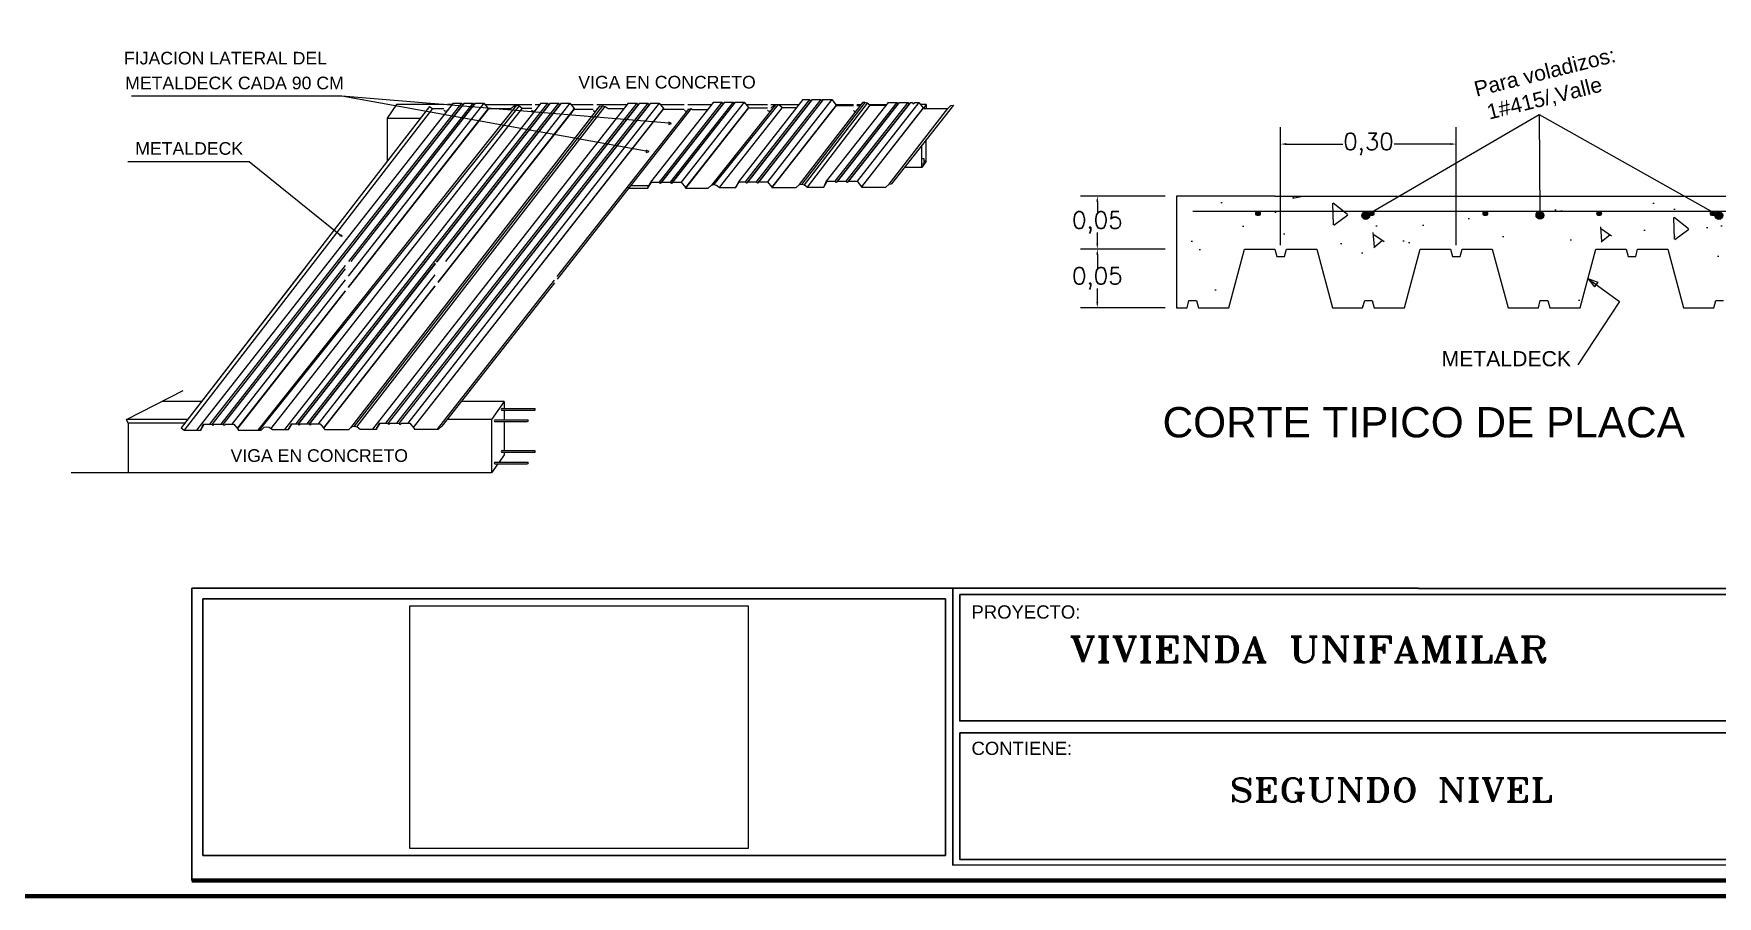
# Model space of a CAD drawing. Header units: metres. Extents: x -3 to 176, y -9 to 24.
# Drawn here: x 82.57 to 97.56, y -8.91 to -1.23 of the extents above; entities that cross this region are included whole.
import ezdxf

# ---------------------------------------------------------------- set-up
doc = ezdxf.new("R2010")
doc.units = ezdxf.units.M
for name, color, linetype, lineweight in [('DESP.VIGAS', 7, 'Continuous', 5), ('MARQ.CUADROS', 7, 'Continuous', 80), ('MARQ.TEXT', 7, 'Continuous', 5), ('PLACA_DIBUJOS', 7, 'Continuous', 5)]:
    doc.layers.add(name, color=color, linetype=linetype, lineweight=lineweight)
doc.styles.add('Roman 60', font='romant.shx', dxfattribs={"height": 60})
doc.styles.add('ROMANS', font='romans')
doc.styles.get("Standard").update_dxf_attribs({"font": 'arial.ttf'})
doc.styles.add('style1', font='')
doc.styles.get('style1').set_extended_font_data('@Arial Unicode MS')
doc.dimstyles.new('COTA15H', dxfattribs={"dimtxt": 0.15, "dimasz": 0.05, "dimexe": 0.15, "dimexo": 0.1, "dimgap": 0.0001, "dimtad": 0, "dimtih": 1, "dimtoh": 1, "dimzin": 1, "dimtxsty": 'ROMANS', "dimcen": 0.1, "dimclrd": 252, "dimclre": 251, "dimclrt": 256, "dimadec": 0, "dimazin": 0, "dimtfac": 1, "dimtix": 1, "dimtofl": 0, "dimtmove": 1, "dimatfit": 3, "dimfxl": 1, "dimlwd": 9, "dimlwe": 5, "dimarcsym": 0})
picture_1 = doc.add_image_def('image1.jpg', size_in_pixel=(1549, 1111))

# ---------------------------------------------------------------- blocks, each defined once
blk = doc.blocks.new('*D109')
at = {"layer": 'Defpoints', "color": 0, "ltscale": 0.0025, "transparency": 16777216}
for p in [(130.765, -19.962), (129.2, -20.962), (130.765, -20.962)]:
    blk.add_point(p, dxfattribs=at)
at = {"layer": 'PLACA_DIBUJOS', "color": 251, "linetype": 'Continuous', "lineweight": 5, "ltscale": 0.0025, "transparency": 16777216}
for p, q in [((129.2, -20.862), (129.2, -19.812)), ((130.765, -20.862), (130.765, -19.812))]:
    blk.add_line(p, q, dxfattribs=at)
at = {"layer": 'PLACA_DIBUJOS', "color": 252, "linetype": 'Continuous', "lineweight": 9, "ltscale": 0.0025, "transparency": 16777216}
for p, q in [((129.25, -19.962), (129.754, -19.962)), ((130.715, -19.962), (130.211, -19.962))]:
    blk.add_line(p, q, dxfattribs=at)
at = {"layer": 'PLACA_DIBUJOS', "color": 252, "ltscale": 0.0025, "transparency": 16777216}
for points in [[(129.25, -19.953), (129.25, -19.97), (129.2, -19.962)], [(130.715, -19.953), (130.715, -19.97), (130.765, -19.962)]]:
    blk.add_solid(points, dxfattribs=at)
at = {"layer": 'PLACA_DIBUJOS', "ltscale": 0.0025, "transparency": 16777216, "insert": (129.983, -19.962), "char_height": 0.15, "attachment_point": 5, "style": 'ROMANS'}
blk.add_mtext('0,30', dxfattribs=at)
blk = doc.blocks.new('*D110')
at = {"layer": 'Defpoints', "color": 0, "ltscale": 0.0025, "transparency": 16777216}
for p in [(127.568, -20.897), (128.272, -20.897), (128.272, -21.419)]:
    blk.add_point(p, dxfattribs=at)
at = {"layer": 'PLACA_DIBUJOS', "color": 251, "linetype": 'Continuous', "lineweight": 5, "ltscale": 0.0025, "transparency": 16777216}
for p, q in [((128.172, -20.897), (127.418, -20.897)), ((128.172, -21.419), (127.418, -21.419))]:
    blk.add_line(p, q, dxfattribs=at)
at = {"layer": 'PLACA_DIBUJOS', "color": 252, "linetype": 'Continuous', "lineweight": 9, "ltscale": 0.0025, "transparency": 16777216}
for p, q in [((127.568, -20.947), (127.568, -21.069)), ((127.568, -21.369), (127.568, -21.247))]:
    blk.add_line(p, q, dxfattribs=at)
at = {"layer": 'PLACA_DIBUJOS', "color": 252, "ltscale": 0.0025, "transparency": 16777216}
for points in [[(127.559, -20.947), (127.576, -20.947), (127.568, -20.897)], [(127.559, -21.369), (127.576, -21.369), (127.568, -21.419)]]:
    blk.add_solid(points, dxfattribs=at)
at = {"layer": 'PLACA_DIBUJOS', "ltscale": 0.0025, "transparency": 16777216, "insert": (127.568, -21.158), "char_height": 0.15, "attachment_point": 5, "style": 'ROMANS'}
blk.add_mtext('0,05', dxfattribs=at)
blk = doc.blocks.new('*D111')
at = {"layer": 'Defpoints', "color": 0, "ltscale": 0.0025, "transparency": 16777216}
for p in [(127.568, -20.425), (128.272, -20.425), (128.272, -20.897)]:
    blk.add_point(p, dxfattribs=at)
at = {"layer": 'PLACA_DIBUJOS', "color": 251, "linetype": 'Continuous', "lineweight": 5, "ltscale": 0.0025, "transparency": 16777216}
for p, q in [((128.172, -20.425), (127.418, -20.425)), ((128.172, -20.897), (127.418, -20.897))]:
    blk.add_line(p, q, dxfattribs=at)
at = {"layer": 'PLACA_DIBUJOS', "color": 252, "linetype": 'Continuous', "lineweight": 9, "ltscale": 0.0025, "transparency": 16777216}
for p, q in [((127.568, -20.475), (127.568, -20.572)), ((127.568, -20.847), (127.568, -20.75))]:
    blk.add_line(p, q, dxfattribs=at)
at = {"layer": 'PLACA_DIBUJOS', "color": 252, "ltscale": 0.0025, "transparency": 16777216}
for points in [[(127.559, -20.475), (127.576, -20.475), (127.568, -20.425)], [(127.559, -20.847), (127.576, -20.847), (127.568, -20.897)]]:
    blk.add_solid(points, dxfattribs=at)
at = {"layer": 'PLACA_DIBUJOS', "ltscale": 0.0025, "transparency": 16777216, "insert": (127.568, -20.661), "char_height": 0.15, "attachment_point": 5, "style": 'ROMANS'}
blk.add_mtext('0,05', dxfattribs=at)
blk = doc.blocks.new('DESPIECE_METALDECK')
at = {"layer": 'PLACA_DIBUJOS'}
h = blk.add_hatch(color=5, dxfattribs=at)
h.set_gradient(color1=(0, 0, 255), one_color=1, tint=1)
h.paths.add_polyline_path([(5.701, 2.829), (5.695, 2.829), (5.673, 2.781)])
h = blk.add_hatch(color=5, dxfattribs=at)
h.set_gradient(color1=(0, 0, 255), one_color=1, tint=1)
h.paths.add_polyline_path([(6.485, 2.833), (6.479, 2.833), (6.457, 2.785)])
h = blk.add_hatch(color=5, dxfattribs=at)
h.set_gradient(color1=(0, 0, 255), one_color=1, tint=1)
h.paths.add_polyline_path([(7.268, 2.837), (7.262, 2.837), (7.24, 2.789)])
h = blk.add_hatch(dxfattribs=at)
h.set_pattern_fill('AR-CONC', color=256, scale=0.00675, angle=45, style=0)
h.set_pattern_definition([(95, (-2018.1911, -2168.603), (0.9456389, 0.7934853), [0.1285875, -1.4144625]), (40, (-2018.1911, -2168.603), (-1.08012075, 0.7436948), [0.10287, -1.13157]), (145.451, (-2018.1123, -2168.5368), (-0.13447457, 1.5371791), [0.1092825, -1.2021075]), (91.1842, (-2018.4336, -2168.3605), (1.49451914, 1.0931855), [0.1928812, -2.1216937]), (141.6356, (-2018.309, -2168.2694), (-0.0478315, 2.3140784), [0.1639238, -1.8031613]), (36.184, (-2018.4336, -2168.3605), (-0.0478276, 2.3140781), [0.154305, -1.697355]), (66, (-2018.2518, -2168.2999), (1.21176372, 0.23554306), [0.1285875, -1.4144625]), (11, (-2018.2518, -2168.2999), (-0.5841445, 1.17410305), [0.10287, -1.13157]), (116.4514, (-2018.1508, -2168.2802), (0.62761527, 1.4096461), [0.1092825, -1.2021075]), (82.5, (-2018.19115, -2168.60295), (-0.388836916, 0.41832054), [0, -1.117854, 0, -1.148715, 0, -1.13585625]), (52.5, (-2018.19115, -2168.60295), (-0.15923066, 0.79708725), [0, -0.654939, 0, -1.0921365, 0, -0.43291125]), (12.5, (-2018.4615, -2168.8733), (0.674513075, 0.61982682), [0, -0.428625, 0, -1.33731, 0, -1.7745075]), (2.5, (-2018.5827, -2168.9945), (0.58565635, 0.82837615), [0, -0.5572125, 0, -0.888111, 0, -1.2601575])])
h.paths.add_polyline_path([(12.124, 1.776), (12.142, 1.711), (12.412, 1.711), (12.552, 2.232), (12.822, 2.232), (12.839, 2.167), (12.907, 2.167), (12.924, 2.232), (13.194, 2.232), (13.334, 1.711), (13.604, 1.711), (13.621, 1.776), (13.689, 1.776), (13.706, 1.711), (13.976, 1.711), (14.116, 2.232), (14.386, 2.232), (14.404, 2.167), (14.471, 2.167), (14.488, 2.232), (14.758, 2.232), (14.898, 1.711), (15.168, 1.711), (15.186, 1.776), (15.253, 1.776), (15.271, 1.711), (15.541, 1.711), (15.68, 2.232), (15.95, 2.232), (15.968, 2.167), (16.035, 2.167), (16.053, 2.232), (16.323, 2.232), (16.463, 1.711), (16.733, 1.711), (16.75, 1.776), (16.818, 1.776), (16.835, 1.711), (16.897, 1.711), (16.897, 2.705), (11.257, 2.705), (10.38, 2.705), (10.38, 1.711), (10.475, 1.711), (10.492, 1.776), (10.56, 1.776), (10.577, 1.711), (10.847, 1.711), (10.987, 2.232), (11.257, 2.232), (11.275, 2.167), (11.342, 2.167), (11.36, 2.232), (11.63, 2.232), (11.769, 1.711), (12.039, 1.711), (12.057, 1.776)])
for points in [[(11.127, 2.551, 1), (11.087, 2.551, 1)], [(12.102, 2.532, 1), (12.032, 2.532, 1)], [(12.14, 2.551, 1), (12.1, 2.551, 1)], [(13.152, 2.551, 1), (13.112, 2.551, 1)], [(13.653, 2.535, 1), (13.583, 2.535, 1)], [(14.165, 2.551, 1), (14.125, 2.551, 1)], [(15.177, 2.551, 1), (15.137, 2.551, 1)], [(15.246, 2.533, 1), (15.177, 2.533, 1)]]:
    blk.add_hatch(color=256, dxfattribs=at).paths.add_polyline_path(points)
h = blk.add_hatch(color=5, dxfattribs=at)
h.set_gradient(color1=(0, 0, 255), one_color=1, tint=1)
h.paths.add_polyline_path([(1.718, 0.675), (1.712, 0.675), (1.69, 0.626)])
h = blk.add_hatch(color=5, dxfattribs=at)
h.set_gradient(color1=(0, 0, 255), one_color=1, tint=1)
h.paths.add_polyline_path([(2.501, 0.679), (2.495, 0.679), (2.473, 0.631)])
h = blk.add_hatch(color=5, dxfattribs=at)
h.set_gradient(color1=(0, 0, 255), one_color=1, tint=1)
h.paths.add_polyline_path([(3.285, 0.683), (3.279, 0.683), (3.257, 0.635)])
for p, q in [((2.946, 3.595), (1.073, 3.595)), ((3.727, 3.504), (1.517, 0.642)), ((3.727, 3.504), (1.517, 0.642)), ((3.755, 3.484), (1.544, 0.622)), ((3.938, 3.532), (1.652, 0.622)), ((4.014, 3.532), (1.769, 0.675)), ((4.025, 3.52), (1.789, 0.673)), ((4.037, 3.532), (1.79, 0.672)), ((4.503, 3.514), (2.2, 0.622)), ((4.525, 3.509), (2.212, 0.622)), ((4.554, 3.488), (2.316, 0.635)), ((4.718, 3.532), (2.436, 0.626)), ((4.779, 3.532), (2.537, 0.679)), ((4.79, 3.52), (2.557, 0.678)), ((4.802, 3.532), (2.558, 0.676)), ((4.878, 3.532), (2.636, 0.679)), ((5.658, 3.106), (2.946, 3.595)), ((5.858, 3.354), (2.946, 3.595)), ((4.212, 3.532), (3.003, 1.993)), ((4.251, 3.484), (3.003, 1.895)), ((4.251, 3.48), (3.003, 1.891)), ((4.113, 3.532), (3.007, 2.124)), ((4.124, 3.52), (3.028, 2.124)), ((3.028, 0.643), (5.246, 3.506)), ((3.03, 2.124), (4.136, 3.532)), ((5.268, 3.51), (3.057, 0.656)), ((3.081, 0.651), (5.291, 3.504)), ((5.498, 3.532), (3.219, 0.631)), ((5.574, 3.532), (3.336, 0.683)), ((3.435, 3.52), (3.35, 3.398)), ((5.586, 3.52), (3.356, 0.682)), ((5.597, 3.532), (3.357, 0.68)), ((5.673, 3.532), (3.435, 0.683)), ((3.856, 3.52), (3.435, 3.52)), ((5.685, 3.52), (3.455, 0.682)), ((5.696, 3.532), (3.456, 0.68)), ((5.773, 3.532), (3.534, 0.683)), ((5.811, 3.484), (3.582, 0.646)), ((3.584, 0.644), (5.811, 3.48)), ((3.727, 3.504), (3.755, 3.484)), ((3.755, 3.484), (3.856, 3.484)), ((4.889, 3.52), (3.787, 2.117)), ((4.901, 3.532), (3.792, 2.121)), ((5.015, 3.484), (3.802, 1.94)), ((5.015, 3.48), (3.802, 1.936)), ((4.977, 3.532), (3.871, 2.124)), ((3.929, 3.52), (3.887, 3.52)), ((3.938, 3.532), (4.014, 3.532)), ((4.014, 3.532), (4.025, 3.52)), ((4.025, 3.52), (4.037, 3.532)), ((4.037, 3.532), (4.113, 3.532)), ((4.113, 3.532), (4.124, 3.52)), ((4.124, 3.52), (4.136, 3.532)), ((4.136, 3.532), (4.212, 3.532)), ((4.212, 3.532), (4.251, 3.484)), ((4.221, 3.52), (4.638, 3.52)), ((4.251, 3.484), (4.453, 3.484)), ((4.251, 3.484), (4.251, 3.48)), ((4.453, 3.484), (4.481, 3.51)), ((4.481, 3.51), (4.503, 3.514)), ((4.503, 3.514), (4.526, 3.508)), ((4.526, 3.508), (4.554, 3.488)), ((4.554, 3.488), (4.638, 3.488)), ((4.669, 3.52), (4.709, 3.52)), ((4.718, 3.532), (4.779, 3.532)), ((4.779, 3.532), (4.79, 3.52)), ((4.79, 3.52), (4.802, 3.532)), ((4.79, 3.52), (4.79, 3.52)), ((4.802, 3.532), (4.878, 3.532)), ((4.802, 3.532), (4.878, 3.532)), ((6.059, 3.484), (4.866, 1.965)), ((4.866, 1.99), (6.037, 3.48)), ((4.878, 3.532), (4.889, 3.52)), ((4.889, 3.52), (4.901, 3.532)), ((4.889, 3.52), (4.889, 3.52)), ((4.901, 3.532), (4.977, 3.532)), ((4.901, 3.532), (4.977, 3.532)), ((4.977, 3.532), (5.015, 3.484)), ((4.986, 3.52), (5.186, 3.52)), ((5.015, 3.484), (5.015, 3.48)), ((5.015, 3.48), (5.186, 3.48)), ((5.217, 3.52), (5.489, 3.52)), ((5.217, 3.48), (5.246, 3.506)), ((5.217, 3.48), (5.217, 3.48)), ((5.246, 3.506), (5.268, 3.51)), ((5.268, 3.51), (5.291, 3.504)), ((5.291, 3.504), (5.318, 3.484)), ((5.318, 3.484), (5.461, 3.484)), ((5.498, 3.532), (5.574, 3.532)), ((5.498, 3.532), (5.574, 3.532)), ((5.574, 3.532), (5.586, 3.52)), ((5.574, 3.532), (5.586, 3.52)), ((5.585, 3.52), (5.586, 3.52)), ((5.586, 3.52), (5.597, 3.532)), ((5.586, 3.52), (5.597, 3.532)), ((5.597, 3.532), (5.673, 3.532)), ((5.597, 3.532), (5.673, 3.532)), ((5.673, 3.532), (5.685, 3.52)), ((5.673, 3.532), (5.685, 3.52)), ((5.684, 3.52), (5.685, 3.52)), ((5.685, 3.52), (5.696, 3.532)), ((5.685, 3.52), (5.696, 3.532)), ((6.256, 3.542), (5.695, 2.829)), ((5.696, 3.532), (5.773, 3.532)), ((5.696, 3.532), (5.773, 3.532)), ((6.332, 3.542), (5.772, 2.829)), ((5.773, 3.532), (5.811, 3.484)), ((5.782, 3.52), (5.997, 3.52)), ((6.343, 3.53), (5.783, 2.817)), ((6.355, 3.542), (5.794, 2.829)), ((5.811, 3.484), (5.811, 3.48)), ((5.811, 3.48), (5.997, 3.48)), ((6.431, 3.542), (5.871, 2.829)), ((6.442, 3.53), (5.882, 2.817)), ((5.893, 2.829), (6.454, 3.542)), ((6.53, 3.542), (5.97, 2.829)), ((6.569, 3.494), (6.008, 2.781)), ((6.569, 3.49), (6.008, 2.777)), ((6.028, 3.52), (6.239, 3.52)), ((6.028, 3.48), (6.037, 3.48)), ((6.037, 3.48), (6.059, 3.484)), ((6.059, 3.484), (6.068, 3.476)), ((6.068, 3.476), (6.204, 3.476)), ((6.808, 3.518), (6.239, 2.803)), ((6.256, 3.542), (6.332, 3.542)), ((6.256, 3.542), (6.332, 3.542)), ((6.83, 3.518), (6.261, 2.807)), ((6.311, 2.781), (6.872, 3.494)), ((6.332, 3.542), (6.343, 3.53)), ((6.343, 3.53), (6.355, 3.542)), ((6.343, 3.53), (6.355, 3.542)), ((6.355, 3.542), (6.431, 3.542)), ((6.355, 3.542), (6.431, 3.542)), ((6.431, 3.542), (6.442, 3.53)), ((6.431, 3.542), (6.442, 3.53)), ((6.442, 3.53), (6.454, 3.542)), ((6.442, 3.53), (6.454, 3.542)), ((6.454, 3.542), (6.53, 3.542)), ((6.454, 3.542), (6.53, 3.542)), ((7.053, 3.564), (6.479, 2.833)), ((6.53, 3.542), (6.569, 3.494)), ((7.113, 3.564), (6.539, 2.833)), ((6.548, 3.52), (6.738, 3.52)), ((7.125, 3.552), (6.551, 2.821)), ((7.136, 3.564), (6.562, 2.833)), ((6.569, 3.494), (6.569, 3.49)), ((6.569, 3.49), (6.738, 3.49)), ((6.603, 3.49), (6.738, 3.49)), ((7.212, 3.564), (6.638, 2.833)), ((7.224, 3.552), (6.65, 2.821)), ((7.235, 3.564), (6.661, 2.833)), ((7.311, 3.564), (6.737, 2.833)), ((6.769, 3.52), (7.019, 3.52)), ((6.769, 3.49), (6.77, 3.49)), ((6.769, 3.49), (6.77, 3.49)), ((6.77, 3.49), (6.799, 3.516)), ((7.35, 3.516), (6.776, 2.785)), ((7.35, 3.512), (6.776, 2.781)), ((6.799, 3.516), (6.821, 3.52)), ((6.799, 3.516), (6.821, 3.52)), ((6.821, 3.52), (6.844, 3.514)), ((6.821, 3.52), (6.844, 3.514)), ((6.844, 3.514), (6.872, 3.494)), ((6.872, 3.494), (6.998, 3.494)), ((6.872, 3.494), (6.998, 3.494)), ((7.022, 2.807), (7.589, 3.54)), ((7.609, 3.54), (7.044, 2.811)), ((7.053, 3.564), (7.113, 3.564)), ((7.053, 3.564), (7.113, 3.564)), ((7.067, 2.805), (7.63, 3.532)), ((7.095, 2.785), (7.653, 3.516)), ((7.113, 3.564), (7.125, 3.552)), ((7.113, 3.564), (7.125, 3.552)), ((7.125, 3.552), (7.136, 3.564)), ((7.125, 3.552), (7.136, 3.564)), ((7.136, 3.564), (7.212, 3.564)), ((7.136, 3.564), (7.212, 3.564)), ((7.212, 3.564), (7.224, 3.552)), ((7.212, 3.564), (7.224, 3.552)), ((7.224, 3.552), (7.235, 3.564)), ((7.224, 3.552), (7.235, 3.564)), ((7.235, 3.564), (7.311, 3.564)), ((7.235, 3.564), (7.311, 3.564)), ((7.813, 3.538), (7.262, 2.837)), ((7.311, 3.564), (7.35, 3.516)), ((7.311, 3.564), (7.35, 3.516)), ((7.889, 3.538), (7.338, 2.837)), ((7.346, 3.52), (7.503, 3.52)), ((7.9, 3.526), (7.35, 2.825)), ((7.35, 3.516), (7.35, 3.512)), ((7.35, 3.516), (7.35, 3.512)), ((7.35, 3.512), (7.503, 3.512)), ((7.912, 3.538), (7.361, 2.837)), ((7.988, 3.538), (7.437, 2.837)), ((7.999, 3.526), (7.449, 2.825)), ((8.011, 3.538), (7.46, 2.837)), ((7.534, 3.52), (7.574, 3.52)), ((7.534, 3.512), (7.568, 3.512)), ((8.087, 3.538), (7.536, 2.837)), ((8.126, 3.49), (7.575, 2.789)), ((7.575, 2.785), (8.126, 3.486)), ((7.589, 3.54), (7.603, 3.542)), ((7.603, 3.542), (7.625, 3.536)), ((7.625, 3.536), (7.653, 3.516)), ((7.625, 3.536), (7.653, 3.516)), ((7.647, 3.52), (7.799, 3.52)), ((7.653, 3.516), (7.795, 3.516)), ((7.653, 3.516), (7.795, 3.516)), ((7.813, 3.538), (7.889, 3.538)), ((7.813, 3.538), (7.889, 3.538)), ((7.821, 2.811), (8.343, 3.486)), ((8.394, 3.516), (7.843, 2.815)), ((7.889, 3.538), (7.9, 3.526)), ((7.889, 3.538), (7.9, 3.526)), ((7.9, 3.526), (7.912, 3.538)), ((7.9, 3.526), (7.912, 3.538)), ((7.912, 3.538), (7.988, 3.538)), ((7.912, 3.538), (7.988, 3.538)), ((7.988, 3.538), (8, 3.525)), ((8.011, 3.538), (8.026, 3.538)), ((8.026, 3.538), (8.037, 3.526)), ((8.037, 3.526), (8.049, 3.538)), ((8.037, 3.526), (8.049, 3.538)), ((8.049, 3.538), (8.087, 3.538)), ((8.049, 3.538), (8.087, 3.538)), ((8.087, 3.538), (8.126, 3.49)), ((8.087, 3.538), (8.126, 3.49)), ((8.152, 3.521), (8.101, 3.521)), ((8.126, 3.49), (8.126, 3.486)), ((8.126, 3.49), (8.126, 3.486)), ((8.126, 3.486), (8.343, 3.486)), ((8.126, 3.486), (8.343, 3.486)), ((8.152, 3.521), (8.128, 3.486)), ((8.152, 3.521), (8.152, 3.486)), ((8.343, 3.486), (8.372, 3.512)), ((8.343, 3.486), (8.372, 3.512)), ((8.372, 3.512), (8.394, 3.516)), ((8.372, 3.512), (8.394, 3.516)), ((3.35, 3.398), (3.645, 3.398)), ((3.35, 3.398), (3.35, 3.015)), ((5.884, 3.352), (5.858, 3.363)), ((5.858, 3.363), (5.858, 3.354)), ((5.858, 3.354), (5.858, 3.344)), ((5.858, 3.344), (5.884, 3.352)), ((12.067, 2.532), (13.612, 3.432)), ((13.612, 3.432), (15.212, 2.533)), ((13.612, 3.432), (13.618, 2.535)), ((8.114, 2.961), (8.114, 3.16)), ((8.152, 3.016), (8.152, 3.208)), ((1.042, 3.012), (2.123, 3.012)), ((2.123, 3.012), (2.934, 2.356)), ((5.659, 3.113), (5.658, 3.103)), ((5.658, 3.103), (5.658, 3.094)), ((5.658, 3.094), (5.684, 3.101)), ((5.684, 3.101), (5.659, 3.113)), ((8.133, 3.037), (8.114, 3.037)), ((8.152, 3.016), (8.114, 2.961)), ((8.133, 2.988), (8.133, 3.037)), ((8.152, 3.016), (8.133, 3.016)), ((8.114, 2.961), (7.958, 2.961)), ((8.133, 2.988), (8.114, 2.988)), ((5.503, 2.777), (5.492, 2.786)), ((5.503, 2.777), (5.673, 2.777)), ((5.685, 2.796), (5.519, 2.796)), ((5.695, 2.829), (5.673, 2.781)), ((5.673, 2.777), (5.704, 2.829)), ((5.673, 2.781), (5.701, 2.829)), ((5.673, 2.781), (5.673, 2.777)), ((5.673, 2.781), (5.673, 2.777)), ((5.695, 2.829), (5.772, 2.829)), ((5.772, 2.829), (5.783, 2.817)), ((5.783, 2.817), (5.794, 2.829)), ((5.794, 2.829), (5.871, 2.829)), ((5.871, 2.829), (5.882, 2.817)), ((5.882, 2.817), (5.893, 2.829)), ((5.893, 2.829), (5.97, 2.829)), ((5.97, 2.829), (6.008, 2.781)), ((6.008, 2.781), (6.008, 2.777)), ((6.008, 2.777), (6.21, 2.777)), ((6.21, 2.777), (6.239, 2.803)), ((6.239, 2.803), (6.261, 2.807)), ((6.261, 2.807), (6.284, 2.801)), ((6.284, 2.801), (6.311, 2.781)), ((6.311, 2.781), (6.457, 2.781)), ((6.479, 2.833), (6.457, 2.785)), ((6.457, 2.781), (6.487, 2.833)), ((6.457, 2.785), (6.485, 2.833)), ((6.457, 2.785), (6.457, 2.781)), ((6.479, 2.833), (6.539, 2.833)), ((6.539, 2.833), (6.551, 2.821)), ((6.551, 2.821), (6.562, 2.833)), ((6.562, 2.833), (6.638, 2.833)), ((6.638, 2.833), (6.65, 2.821)), ((6.65, 2.821), (6.661, 2.833)), ((6.661, 2.833), (6.737, 2.833)), ((6.737, 2.833), (6.776, 2.785)), ((6.737, 2.833), (6.776, 2.785)), ((6.776, 2.785), (6.776, 2.781)), ((6.776, 2.781), (6.993, 2.781)), ((6.993, 2.781), (7.022, 2.807)), ((7.022, 2.807), (7.044, 2.811)), ((7.044, 2.811), (7.067, 2.805)), ((7.067, 2.805), (7.095, 2.785)), ((7.095, 2.785), (7.24, 2.785)), ((7.262, 2.837), (7.24, 2.789)), ((7.24, 2.785), (7.271, 2.837)), ((7.24, 2.789), (7.268, 2.837)), ((7.24, 2.789), (7.24, 2.785)), ((7.262, 2.837), (7.338, 2.837)), ((7.338, 2.837), (7.35, 2.825)), ((7.35, 2.825), (7.361, 2.837)), ((7.361, 2.837), (7.437, 2.837)), ((7.437, 2.837), (7.449, 2.825)), ((7.449, 2.825), (7.46, 2.837)), ((7.46, 2.837), (7.536, 2.837)), ((7.536, 2.837), (7.575, 2.789)), ((7.536, 2.837), (7.575, 2.789)), ((7.575, 2.789), (7.575, 2.785)), ((7.575, 2.785), (7.792, 2.785)), ((7.792, 2.785), (7.821, 2.811)), ((7.821, 2.811), (7.843, 2.815)), ((11.257, 2.705), (10.38, 2.705)), ((10.38, 2.705), (10.38, 1.711)), ((11.257, 2.705), (16.897, 2.705)), ((10.527, 2.571), (16.83, 2.571)), ((2.93, 2.35), (2.934, 2.356)), ((2.949, 2.344), (2.93, 2.35)), ((2.934, 2.356), (2.939, 2.361)), ((2.939, 2.361), (2.949, 2.344)), ((3.779, 2.107), (2.656, 0.678)), ((3.777, 2.102), (2.657, 0.676)), ((10.847, 1.711), (10.987, 2.232)), ((10.987, 2.232), (11.257, 2.232)), ((11.257, 2.232), (11.275, 2.167)), ((11.275, 2.167), (11.342, 2.167)), ((11.342, 2.167), (11.36, 2.232)), ((11.36, 2.232), (11.63, 2.232)), ((11.63, 2.232), (11.769, 1.711)), ((12.412, 1.711), (12.552, 2.232)), ((12.552, 2.232), (12.822, 2.232)), ((12.822, 2.232), (12.839, 2.167)), ((12.839, 2.167), (12.907, 2.167)), ((12.907, 2.167), (12.924, 2.232)), ((12.924, 2.232), (13.194, 2.232)), ((13.194, 2.232), (13.334, 1.711)), ((13.976, 1.711), (14.116, 2.232)), ((14.116, 2.232), (14.386, 2.232)), ((14.386, 2.232), (14.404, 2.167)), ((14.404, 2.167), (14.471, 2.167)), ((14.471, 2.167), (14.488, 2.232)), ((14.488, 2.232), (14.758, 2.232)), ((14.758, 2.232), (14.898, 1.711)), ((2.622, 2.073), (1.517, 0.642)), ((2.977, 2.086), (1.868, 0.675)), ((2.977, 2.059), (1.888, 0.673)), ((1.889, 0.672), (2.977, 2.056)), ((2.977, 1.96), (1.968, 0.675)), ((3.776, 2.004), (2.735, 0.679)), ((3.798, 0.631), (4.84, 1.956)), ((14.046, 1.972), (14.326, 1.767)), ((14.046, 1.972), (14.103, 1.898)), ((14.046, 1.972), (14.134, 1.94)), ((2.977, 1.862), (2.015, 0.638)), ((2.977, 1.858), (2.017, 0.636)), ((3.776, 1.907), (2.783, 0.642)), ((3.776, 1.903), (2.785, 0.64)), ((4.84, 1.932), (3.838, 0.657)), ((14.118, 1.919), (14.103, 1.898)), ((14.134, 1.94), (14.118, 1.919)), ((10.38, 1.711), (10.475, 1.711)), ((10.475, 1.711), (10.492, 1.776)), ((10.492, 1.776), (10.56, 1.776)), ((10.56, 1.776), (10.577, 1.711)), ((10.577, 1.711), (10.847, 1.711)), ((11.769, 1.711), (12.039, 1.711)), ((12.039, 1.711), (12.057, 1.776)), ((12.057, 1.776), (12.124, 1.776)), ((12.124, 1.776), (12.142, 1.711)), ((12.142, 1.711), (12.412, 1.711)), ((13.334, 1.711), (13.604, 1.711)), ((13.604, 1.711), (13.621, 1.776)), ((13.621, 1.776), (13.689, 1.776)), ((13.689, 1.776), (13.706, 1.711)), ((13.706, 1.711), (13.976, 1.711)), ((14.326, 1.767), (13.957, 1.202)), ((14.898, 1.711), (15.168, 1.711)), ((15.168, 1.711), (15.186, 1.776)), ((15.186, 1.776), (15.253, 1.776)), ((1.029, 0.715), (1.535, 0.974)), ((1.698, 0.877), (1.346, 0.877)), ((4.338, 0.877), (4.011, 0.877)), ((4.394, 0.877), (4.281, 0.715)), ((4.394, 0.877), (4.338, 0.877)), ((4.375, 0.814), (4.667, 0.814)), ((4.375, 0.798), (4.666, 0.798)), ((4.394, 0.877), (4.394, 0.814)), ((4.394, 0.798), (4.394, 0.713)), ((1.573, 0.715), (1.029, 0.715)), ((1.043, 0.683), (1.029, 0.715)), ((1.548, 0.683), (1.043, 0.683)), ((1.043, 0.683), (1.043, 0.241)), ((1.517, 0.642), (1.544, 0.622)), ((1.544, 0.622), (1.69, 0.622)), ((1.712, 0.675), (1.69, 0.626)), ((1.69, 0.622), (1.72, 0.675)), ((1.69, 0.626), (1.718, 0.675)), ((1.69, 0.626), (1.69, 0.622)), ((1.69, 0.626), (1.69, 0.622)), ((1.712, 0.675), (1.788, 0.675)), ((1.788, 0.675), (1.799, 0.663)), ((1.799, 0.663), (1.811, 0.675)), ((1.811, 0.675), (1.887, 0.675)), ((1.887, 0.675), (1.899, 0.663)), ((1.899, 0.663), (1.91, 0.675)), ((1.91, 0.675), (1.986, 0.675)), ((1.986, 0.675), (2.025, 0.626)), ((2.025, 0.626), (2.025, 0.622)), ((2.025, 0.622), (2.227, 0.622)), ((2.227, 0.622), (2.255, 0.649)), ((2.255, 0.649), (2.277, 0.652)), ((2.277, 0.652), (2.3, 0.647)), ((2.3, 0.647), (2.328, 0.626)), ((2.328, 0.626), (2.473, 0.626)), ((2.495, 0.679), (2.473, 0.631)), ((2.473, 0.626), (2.504, 0.679)), ((2.473, 0.631), (2.501, 0.679)), ((2.473, 0.631), (2.473, 0.626)), ((2.495, 0.679), (2.556, 0.679)), ((2.556, 0.679), (2.567, 0.667)), ((2.567, 0.667), (2.579, 0.679)), ((2.579, 0.679), (2.655, 0.679)), ((2.655, 0.679), (2.666, 0.667)), ((2.666, 0.667), (2.678, 0.679)), ((2.678, 0.679), (2.754, 0.679)), ((2.754, 0.679), (2.793, 0.631)), ((2.754, 0.679), (2.793, 0.631)), ((2.793, 0.631), (2.793, 0.626)), ((2.793, 0.626), (3.01, 0.626)), ((3.01, 0.626), (3.039, 0.653)), ((3.039, 0.653), (3.061, 0.657)), ((3.061, 0.657), (3.084, 0.651)), ((3.084, 0.651), (3.111, 0.631)), ((3.111, 0.631), (3.257, 0.631)), ((3.279, 0.683), (3.257, 0.635)), ((3.257, 0.631), (3.287, 0.683)), ((3.257, 0.635), (3.285, 0.683)), ((3.257, 0.635), (3.257, 0.631)), ((3.279, 0.683), (3.355, 0.683)), ((3.355, 0.683), (3.366, 0.671)), ((3.366, 0.671), (3.378, 0.683)), ((3.378, 0.683), (3.454, 0.683)), ((3.454, 0.683), (3.465, 0.671)), ((3.465, 0.671), (3.477, 0.683)), ((3.477, 0.683), (3.553, 0.683)), ((3.553, 0.683), (3.592, 0.635)), ((3.553, 0.683), (3.592, 0.635)), ((3.592, 0.635), (3.592, 0.631)), ((3.592, 0.631), (3.809, 0.631)), ((3.809, 0.631), (3.838, 0.657)), ((4.281, 0.715), (3.884, 0.715)), ((4.281, 0.715), (4.281, 0.241)), ((4.311, 0.713), (4.604, 0.713)), ((4.311, 0.697), (4.602, 0.697)), ((4.394, 0.697), (4.394, 0.44)), ((4.337, 0.321), (4.281, 0.241)), ((4.311, 0.337), (4.604, 0.337)), ((4.311, 0.321), (4.602, 0.321)), ((4.394, 0.403), (4.348, 0.337)), ((4.375, 0.44), (4.667, 0.44)), ((4.375, 0.424), (4.666, 0.424)), ((4.394, 0.424), (4.394, 0.403)), ((4.281, 0.241), (0.537, 0.241)), ((1.342, 0.241), (0.908, 0.241))]:
    blk.add_line(p, q, dxfattribs=at)
for centre, radius in [((11.107, 2.551), 0.02), ((12.067, 2.532), 0.0348), ((12.12, 2.551), 0.02), ((13.132, 2.551), 0.02), ((13.618, 2.535), 0.0348), ((14.145, 2.551), 0.02), ((15.157, 2.551), 0.02), ((15.212, 2.533), 0.0348)]:
    blk.add_circle(centre, radius, dxfattribs=at)
for centre, radius, start, end in [((3.872, 3.481), 0.0195, 217.396, 322.8037), ((4.653, 3.481), 0.0195, 217.396, 322.8037), ((5.201, 3.48), 0.0195, 217.396, 322.8037), ((6.013, 3.481), 0.0195, 217.396, 322.8037), ((6.754, 3.481), 0.0195, 217.396, 322.8037), ((7.519, 3.48), 0.0195, 217.396, 322.8037), ((4.375, 0.806), 0.00788, 90, 270), ((4.66, 0.807), 0.0102, 303.8539, 46.2426), ((4.311, 0.705), 0.00788, 90, 270), ((4.311, 0.705), 0.00788, 90, 270), ((4.597, 0.706), 0.0102, 303.8539, 46.2426), ((4.311, 0.329), 0.00788, 90, 270), ((4.311, 0.329), 0.00788, 90, 270), ((4.375, 0.432), 0.00788, 90, 270), ((4.375, 0.432), 0.00788, 90, 270), ((4.597, 0.329), 0.0102, 303.8539, 46.2426), ((4.66, 0.432), 0.0102, 303.8539, 46.2426)]:
    blk.add_arc(centre, radius, start, end, dxfattribs=at)
for s, height, p in [('FIJACION LATERAL DEL', 0.1125, (1.007, 3.877)), ('METALDECK CADA 90 CM', 0.1125, (1.017, 3.656)), ('VIGA EN CONCRETO', 0.1125, (5.053, 3.663)), ('METALDECK ', 0.1125, (1.107, 3.073)), ('METALDECK', 0.135, (12.742, 1.19)), ('CORTE TIPICO DE PLACA', 0.27, (10.257, 0.557)), ('VIGA EN CONCRETO', 0.1125, (1.956, 0.339))]:
    blk.add_text(s, height=height, dxfattribs=at).set_placement(p)
for s, p in [('Para voladizos:', (13.052, 3.59)), ('1#415/,Valle', (13.166, 3.385))]:
    blk.add_text(s, height=0.135, rotation=14.0176, dxfattribs=at).set_placement(p)
at = {"layer": 'PLACA_DIBUJOS', "ltscale": 0.0025}
dim = blk.add_linear_dim(base=(12.873, 3.168), p1=(11.308, 2.167), p2=(12.873, 2.167), text='0,30', dimstyle='COTA15H', dxfattribs=at)
dim.commit()
dim.dimension.update_dxf_attribs({"geometry": '*D109', "text_midpoint": (12.091, 3.168), "insert": (-117.892, 23.13)})
for base, p1, p2, picture, middle in [((9.676, 2.705), (10.38, 2.232), (10.38, 2.705), '*D111', (9.676, 2.469)), ((9.676, 2.232), (10.38, 1.711), (10.38, 2.232), '*D110', (9.676, 1.972))]:
    dim = blk.add_linear_dim(base=base, p1=p1, p2=p2, angle=90, text='0,05', dimstyle='COTA15H', dxfattribs=at)
    dim.commit()
    dim.dimension.update_dxf_attribs({"geometry": picture, "text_midpoint": middle, "insert": (-117.892, 23.13)})

msp = doc.modelspace()

# ---------------------------------------------------------------- linework, layer by layer
at = {"layer": 'MARQ.CUADROS', "lineweight": -2}
for p, q in [((83.97843, -6.16726), (83.97843, -8.77068)), ((83.97843, -6.16726), (83.97843, -8.77068)), ((83.97843, -6.16726), (83.97843, -8.77068)), ((83.97843, -6.16726), (94.90375, -6.1691)), ((83.97843, -6.16726), (83.97843, -8.77068)), ((84.0766, -6.26424), (84.0766, -8.54822)), ((84.0766, -6.26424), (90.69063, -6.26424)), ((84.0766, -6.26424), (84.0766, -8.54822)), ((90.69063, -6.26424), (90.69063, -8.54822)), ((90.75445, -6.1691), (90.75445, -8.6334)), ((90.75445, -6.17075), (90.75445, -8.63231)), ((94.90375, -6.17075), (111.47121, -6.17446)), ((90.69063, -8.54822), (84.0766, -8.54822)), ((111.47121, -8.62983), (90.75445, -8.6334))]:
    msp.add_line(p, q, dxfattribs=at)
at = {"layer": 'MARQ.CUADROS'}
msp.add_line((111.48813, -8.77068), (83.97843, -8.77068), dxfattribs=at)
msp.add_lwpolyline([(64.14286, -8.91147), (111.64286, -8.91147), (111.64286, 24.33853), (64.14286, 24.33853)], close=True, dxfattribs=at)
at = {"layer": 'MARQ.CUADROS', "lineweight": -2}
for points in [[(90.81712, -6.22478), (98.92891, -6.22478), (98.92891, -7.35033), (90.81712, -7.35033)], [(90.81712, -7.45752), (98.92891, -7.45752), (98.92891, -8.58307), (90.81712, -8.58307)]]:
    msp.add_lwpolyline(points, close=True, dxfattribs=at)

# ---------------------------------------------------------------- block references
at = {"layer": 'DESP.VIGAS'}
msp.add_blockref('DESPIECE_METALDECK', (82.36671, -5.38286), dxfattribs=at)

# ---------------------------------------------------------------- texts
at = {"layer": 'MARQ.TEXT', "lineweight": -2, "style": 'style1'}
for s, p in [('PROYECTO:', (90.92179, -6.43896)), ('CONTIENE:', (90.92179, -7.65303))]:
    msp.add_text(s, height=0.117866, dxfattribs=at).set_placement(p)
at = {"layer": 'MARQ.TEXT', "lineweight": -2, "style": 'Roman 60', "width": 1.2}
for s, height, p in [('VIVIENDA UNIFAMILAR', 0.2268837, (91.79642, -6.82557)), ('SEGUNDO NIVEL', 0.2093171, (93.21968, -8.06939))]:
    msp.add_text(s, height=height, dxfattribs=at).set_placement(p)

# ---------------------------------------------------------------- pictures from other files: only their frames are drawn
at = {"layer": 'MARQ.TEXT', "color": 1}
image = msp.add_image(picture_1, insert=(85.92019, -8.4872), size_in_units=(3.01392, 2.16169), dxfattribs=at)
image.dxf.flags = 7

doc.saveas('drawing.dxf')
